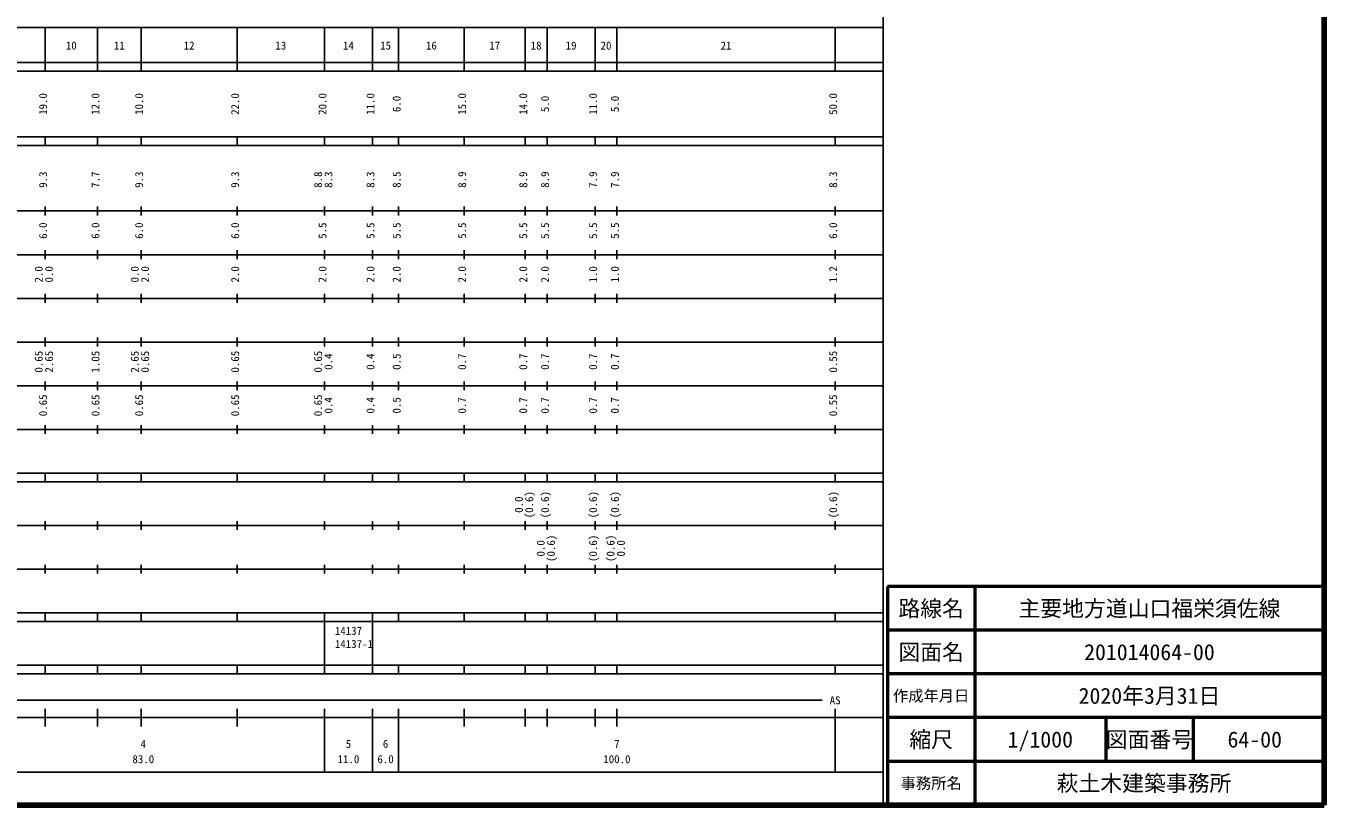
# Model space of a CAD drawing. Units: millimetres on the paper, enlarged 1000 times. Extents: x 40000 to 680000, y 20000 to 380000.
# Drawn here: x 382616 to 680000, y 20000 to 198357 of the extents above; entities that cross this region are included whole.
import ezdxf
from ezdxf.enums import TextEntityAlignment as Align

# ---------------------------------------------------------------- set-up
doc = ezdxf.new("R2010")
doc.units = ezdxf.units.MM
doc.header["$LTSCALE"] = 1000
for name, color, linetype, lineweight in [('M-TTL', 7, 'Continuous', 13), ('M-TTL-BAND', 7, 'Continuous', 25), ('M-TTL-FRAM', 7, 'Continuous', 13), ('M-TTL-LINE', 7, 'Continuous', 50), ('M-TTL-TXT', 7, 'Continuous', 13)]:
    doc.layers.add(name, color=color, linetype=linetype, lineweight=lineweight)
doc.styles.add('ＭＳ ゴシック', font='')
doc.styles.get('ＭＳ ゴシック').set_extended_font_data('MS Gothic')

msp = doc.modelspace()

# ---------------------------------------------------------------- linework, layer by layer
at = {"layer": 'M-TTL', "color": 2, "lineweight": 140}
for p, q in [((680000, 20000), (680000, 380000)), ((40000, 20000), (680000, 20000))]:
    msp.add_line(p, q, dxfattribs=at)
at = {"layer": 'M-TTL-BAND'}
for p, q in [((579000, 20000), (579000, 370000)), ((68000, 198000), (579000, 198000)), ((387000, 188000), (387000, 198000)), ((399000, 188000), (399000, 198000)), ((409000, 188000), (409000, 198000)), ((431000, 188000), (431000, 198000)), ((451000, 188000), (451000, 198000)), ((462000, 188000), (462000, 198000)), ((468000, 188000), (468000, 198000)), ((483000, 188000), (483000, 198000)), ((497000, 188000), (497000, 198000)), ((502000, 188000), (502000, 198000)), ((513000, 188000), (513000, 198000)), ((518000, 188000), (518000, 198000)), ((568000, 188000), (568000, 198000)), ((40000, 190000), (579000, 190000)), ((40000, 188000), (579000, 188000)), ((40000, 173000), (579000, 173000)), ((387000, 171000), (387000, 173000)), ((399000, 171000), (399000, 173000)), ((409000, 171000), (409000, 173000)), ((431000, 171000), (431000, 173000)), ((451000, 171000), (451000, 173000)), ((462000, 171000), (462000, 173000)), ((468000, 171000), (468000, 173000)), ((483000, 171000), (483000, 173000)), ((497000, 171000), (497000, 173000)), ((502000, 171000), (502000, 173000)), ((513000, 171000), (513000, 173000)), ((518000, 171000), (518000, 173000)), ((568000, 171000), (568000, 173000)), ((40000, 171000), (579000, 171000)), ((40000, 156000), (579000, 156000)), ((387000, 155000), (387000, 157000)), ((399000, 155000), (399000, 157000)), ((409000, 155000), (409000, 157000)), ((431000, 155000), (431000, 157000)), ((451000, 155000), (451000, 157000)), ((462000, 155000), (462000, 157000)), ((468000, 155000), (468000, 157000)), ((483000, 155000), (483000, 157000)), ((497000, 155000), (497000, 157000)), ((502000, 155000), (502000, 157000)), ((513000, 155000), (513000, 157000)), ((518000, 155000), (518000, 157000)), ((568000, 155000), (568000, 157000)), ((46000, 146000), (579000, 146000)), ((387000, 145000), (387000, 147000)), ((399000, 145000), (399000, 147000)), ((409000, 145000), (409000, 147000)), ((431000, 145000), (431000, 147000)), ((451000, 145000), (451000, 147000)), ((462000, 145000), (462000, 147000)), ((468000, 145000), (468000, 147000)), ((483000, 145000), (483000, 147000)), ((497000, 145000), (497000, 147000)), ((502000, 145000), (502000, 147000)), ((513000, 145000), (513000, 147000)), ((518000, 145000), (518000, 147000)), ((568000, 145000), (568000, 147000)), ((387000, 135000), (387000, 137000)), ((399000, 135000), (399000, 137000)), ((409000, 135000), (409000, 137000)), ((431000, 135000), (431000, 137000)), ((451000, 135000), (451000, 137000)), ((462000, 135000), (462000, 137000)), ((468000, 135000), (468000, 137000)), ((483000, 135000), (483000, 137000)), ((497000, 135000), (497000, 137000)), ((502000, 135000), (502000, 137000)), ((513000, 135000), (513000, 137000)), ((518000, 135000), (518000, 137000)), ((568000, 135000), (568000, 137000)), ((52000, 136000), (579000, 136000)), ((46000, 126000), (579000, 126000)), ((387000, 125000), (387000, 127000)), ((399000, 125000), (399000, 127000)), ((409000, 125000), (409000, 127000)), ((431000, 125000), (431000, 127000)), ((451000, 125000), (451000, 127000)), ((462000, 125000), (462000, 127000)), ((468000, 125000), (468000, 127000)), ((483000, 125000), (483000, 127000)), ((497000, 125000), (497000, 127000)), ((502000, 125000), (502000, 127000)), ((513000, 125000), (513000, 127000)), ((518000, 125000), (518000, 127000)), ((568000, 125000), (568000, 127000)), ((52000, 116000), (579000, 116000)), ((387000, 115000), (387000, 117000)), ((399000, 115000), (399000, 117000)), ((409000, 115000), (409000, 117000)), ((431000, 115000), (431000, 117000)), ((451000, 115000), (451000, 117000)), ((462000, 115000), (462000, 117000)), ((468000, 115000), (468000, 117000)), ((483000, 115000), (483000, 117000)), ((497000, 115000), (497000, 117000)), ((502000, 115000), (502000, 117000)), ((513000, 115000), (513000, 117000)), ((518000, 115000), (518000, 117000)), ((568000, 115000), (568000, 117000)), ((46000, 106000), (579000, 106000)), ((387000, 105000), (387000, 107000)), ((399000, 105000), (399000, 107000)), ((409000, 105000), (409000, 107000)), ((431000, 105000), (431000, 107000)), ((451000, 105000), (451000, 107000)), ((462000, 105000), (462000, 107000)), ((468000, 105000), (468000, 107000)), ((483000, 105000), (483000, 107000)), ((497000, 105000), (497000, 107000)), ((502000, 105000), (502000, 107000)), ((513000, 105000), (513000, 107000)), ((518000, 105000), (518000, 107000)), ((568000, 105000), (568000, 107000)), ((40000, 96000), (579000, 96000)), ((387000, 94000), (387000, 96000)), ((399000, 94000), (399000, 96000)), ((409000, 94000), (409000, 96000)), ((431000, 94000), (431000, 96000)), ((451000, 94000), (451000, 96000)), ((462000, 94000), (462000, 96000)), ((468000, 94000), (468000, 96000)), ((483000, 94000), (483000, 96000)), ((497000, 94000), (497000, 96000)), ((502000, 94000), (502000, 96000)), ((513000, 94000), (513000, 96000)), ((518000, 94000), (518000, 96000)), ((568000, 94000), (568000, 96000)), ((40000, 94000), (579000, 94000)), ((49000, 84000), (579000, 84000)), ((387000, 83000), (387000, 85000)), ((399000, 83000), (399000, 85000)), ((409000, 83000), (409000, 85000)), ((431000, 83000), (431000, 85000)), ((451000, 83000), (451000, 85000)), ((462000, 83000), (462000, 85000)), ((468000, 83000), (468000, 85000)), ((483000, 83000), (483000, 85000)), ((497000, 83000), (497000, 85000)), ((502000, 83000), (502000, 85000)), ((513000, 83000), (513000, 85000)), ((518000, 83000), (518000, 85000)), ((568000, 83000), (568000, 85000)), ((387000, 73000), (387000, 75000)), ((399000, 73000), (399000, 75000)), ((409000, 73000), (409000, 75000)), ((431000, 73000), (431000, 75000)), ((451000, 73000), (451000, 75000)), ((462000, 73000), (462000, 75000)), ((468000, 73000), (468000, 75000)), ((483000, 73000), (483000, 75000)), ((497000, 73000), (497000, 75000)), ((502000, 73000), (502000, 75000)), ((513000, 73000), (513000, 75000)), ((518000, 73000), (518000, 75000)), ((568000, 73000), (568000, 75000)), ((40000, 74000), (579000, 74000)), ((40000, 64000), (579000, 64000)), ((387000, 62000), (387000, 64000)), ((399000, 62000), (399000, 64000)), ((409000, 62000), (409000, 64000)), ((431000, 62000), (431000, 64000)), ((451000, 62000), (451000, 64000)), ((462000, 62000), (462000, 64000)), ((468000, 62000), (468000, 64000)), ((483000, 62000), (483000, 64000)), ((497000, 62000), (497000, 64000)), ((502000, 62000), (502000, 64000)), ((513000, 62000), (513000, 64000)), ((518000, 62000), (518000, 64000)), ((568000, 62000), (568000, 64000)), ((40000, 62000), (579000, 62000)), ((451000, 52000), (451000, 62000)), ((462000, 52000), (462000, 62000)), ((40000, 52000), (579000, 52000)), ((387000, 50000), (387000, 52000)), ((399000, 50000), (399000, 52000)), ((409000, 50000), (409000, 52000)), ((431000, 50000), (431000, 52000)), ((451000, 50000), (451000, 52000)), ((462000, 50000), (462000, 52000)), ((468000, 50000), (468000, 52000)), ((483000, 50000), (483000, 52000)), ((497000, 50000), (497000, 52000)), ((502000, 50000), (502000, 52000)), ((513000, 50000), (513000, 52000)), ((518000, 50000), (518000, 52000)), ((568000, 50000), (568000, 52000)), ((40000, 50000), (579000, 50000)), ((71000, 44000), (565000, 44000)), ((387000, 38000), (387000, 42000)), ((399000, 38000), (399000, 42000)), ((409000, 38000), (409000, 42000)), ((431000, 38000), (431000, 42000)), ((451000, 27500), (451000, 42000)), ((462000, 27500), (462000, 42000)), ((468000, 27500), (468000, 42000)), ((483000, 38000), (483000, 42000)), ((497000, 38000), (497000, 42000)), ((502000, 38000), (502000, 42000)), ((513000, 38000), (513000, 42000)), ((518000, 38000), (518000, 42000)), ((568000, 27500), (568000, 42000)), ((40000, 40000), (579000, 40000)), ((68000, 27500), (579000, 27500))]:
    msp.add_line(p, q, dxfattribs=at)
at = {"layer": 'M-TTL-FRAM', "color": 2, "lineweight": 50}
for p, q in [((680000, 70000), (580000, 70000)), ((580000, 70000), (580000, 20000))]:
    msp.add_line(p, q, dxfattribs=at)
at = {"layer": 'M-TTL-LINE'}
for p, q in [((600000, 70000), (600000, 20000)), ((680000, 60000), (580000, 60000)), ((680000, 50000), (580000, 50000)), ((680000, 40000), (580000, 40000)), ((630000, 40000), (630000, 30000)), ((650000, 40000), (650000, 30000)), ((680000, 30000), (580000, 30000))]:
    msp.add_line(p, q, dxfattribs=at)

# ---------------------------------------------------------------- texts
at = {"layer": 'M-TTL-BAND', "style": 'ＭＳ ゴシック'}
for s, p in [('10', (393000, 192405)), ('11', (404000, 192405)), ('12', (420000, 192405)), ('13', (441000, 192405)), ('14', (456500, 192405)), ('15', (465000, 192405)), ('16', (475500, 192405)), ('17', (490000, 192405)), ('18', (499500, 192405)), ('19', (507500, 192405)), ('20', (515500, 192405)), ('21', (543000, 192405)), ('AS', (568000, 42500)), ('4', (409500, 32523)), ('5', (456500, 32523)), ('6', (465000, 32523)), ('7', (518000, 32523)), ('83.0', (409500, 29033)), ('11.0', (456500, 29033)), ('6.0', (465000, 29033)), ('100.0', (518000, 29033))]:
    msp.add_text(s, height=1833, dxfattribs=at).set_placement(p, align=Align.BOTTOM_CENTER)
for s, p in [('19.0', (388000, 180500)), ('12.0', (400000, 180500)), ('10.0', (410000, 180500)), ('22.0', (432000, 180500)), ('20.0', (452000, 180500)), ('11.0', (463000, 180500)), ('6.0', (469000, 180500)), ('15.0', (484000, 180500)), ('14.0', (498000, 180500)), ('5.0', (503000, 180500)), ('11.0', (514000, 180500)), ('5.0', (519000, 180500)), ('50.0', (569000, 180500)), ('9.3', (388000, 163174)), ('7.7', (400000, 163174)), ('9.3', (410000, 163174)), ('9.3', (432000, 163174)), ('8.8', (451000, 163174)), ('8.3', (453370, 163174)), ('8.3', (463000, 163174)), ('8.5', (469000, 163174)), ('8.9', (484000, 163174)), ('8.9', (498000, 163174)), ('8.9', (503000, 163174)), ('7.9', (514000, 163174)), ('7.9', (519000, 163174)), ('8.3', (569000, 163174)), ('6.0', (388000, 151500)), ('6.0', (400000, 151500)), ('6.0', (410000, 151500)), ('6.0', (432000, 151500)), ('5.5', (452000, 151500)), ('5.5', (463000, 151500)), ('5.5', (469000, 151500)), ('5.5', (484000, 151500)), ('5.5', (498000, 151500)), ('5.5', (503000, 151500)), ('5.5', (514000, 151500)), ('5.5', (519000, 151500)), ('6.0', (569000, 151500)), ('2.0', (387000, 141500)), ('0.0', (389370, 141500)), ('0.0', (409000, 141500)), ('2.0', (411370, 141500)), ('2.0', (432000, 141500)), ('2.0', (452000, 141500)), ('2.0', (463000, 141500)), ('2.0', (469000, 141500)), ('2.0', (484000, 141500)), ('2.0', (498000, 141500)), ('2.0', (503000, 141500)), ('1.0', (514000, 141500)), ('1.0', (519000, 141500)), ('1.2', (569000, 141500)), ('0.65', (387000, 121500)), ('2.65', (389370, 121500)), ('1.05', (400000, 121500)), ('2.65', (409000, 121500)), ('0.65', (411370, 121500)), ('0.65', (432000, 121500)), ('0.65', (451000, 121500)), ('0.4', (453370, 121500)), ('0.4', (463000, 121500)), ('0.5', (469000, 121500)), ('0.7', (484000, 121500)), ('0.7', (498000, 121500)), ('0.7', (503000, 121500)), ('0.7', (514000, 121500)), ('0.7', (519000, 121500)), ('0.55', (569000, 121500)), ('0.65', (388000, 111500)), ('0.65', (400000, 111500)), ('0.65', (410000, 111500)), ('0.65', (432000, 111500)), ('0.65', (451000, 111500)), ('0.4', (453370, 111500)), ('0.4', (463000, 111500)), ('0.5', (469000, 111500)), ('0.7', (484000, 111500)), ('0.7', (498000, 111500)), ('0.7', (503000, 111500)), ('0.7', (514000, 111500)), ('0.7', (519000, 111500)), ('0.55', (569000, 111500)), ('0.0', (497000, 88764)), ('(0.6)', (499370, 88764)), ('(0.6)', (503000, 88764)), ('(0.6)', (514000, 88764)), ('(0.6)', (519000, 88764)), ('(0.6)', (569000, 88764)), ('0.0', (502000, 78764)), ('(0.6)', (504370, 78764)), ('(0.6)', (514000, 78764)), ('(0.6)', (518000, 78764)), ('0.0', (520370, 78764))]:
    msp.add_text(s, height=1833, rotation=90, dxfattribs=at).set_placement(p, align=Align.BOTTOM_CENTER)
for s, p in [('14137', (453375, 58405)), ('14137-1', (453375, 55405))]:
    msp.add_text(s, height=1833, dxfattribs=at).set_placement(p, align=Align.BOTTOM_LEFT)
at = {"layer": 'M-TTL-TXT', "style": 'ＭＳ ゴシック'}
for s, height, p in [('路線名', 3666, (590000, 65000)), ('路線名', 3666, (590000, 65000)), ('主要地方道山口福栄須佐線', 3666, (640000, 65000)), ('図面名', 3666, (590000, 55000)), ('図面名', 3666, (590000, 55000)), ('201014064-00', 3666, (640000, 55000)), ('作成年月日', 2566, (590000, 45000)), ('作成年月日', 2566, (590000, 45000)), ('2020年3月31日', 3666, (640000, 45000)), ('縮尺', 3666, (590000, 35000)), ('縮尺', 3666, (590000, 35000)), ('1/1000', 3666, (615000, 35000)), ('図面番号', 3666, (640000, 35000)), ('図面番号', 3666, (640000, 35000)), ('64-00', 3666, (664125, 35000)), ('萩土木建築事務所 ', 3666, (640000, 25000)), ('事務所名', 2566, (590000, 25000)), ('事務所名', 2566, (590000, 25000))]:
    msp.add_text(s, height=height, dxfattribs=at).set_placement(p, align=Align.MIDDLE_CENTER)

doc.saveas('drawing.dxf')
